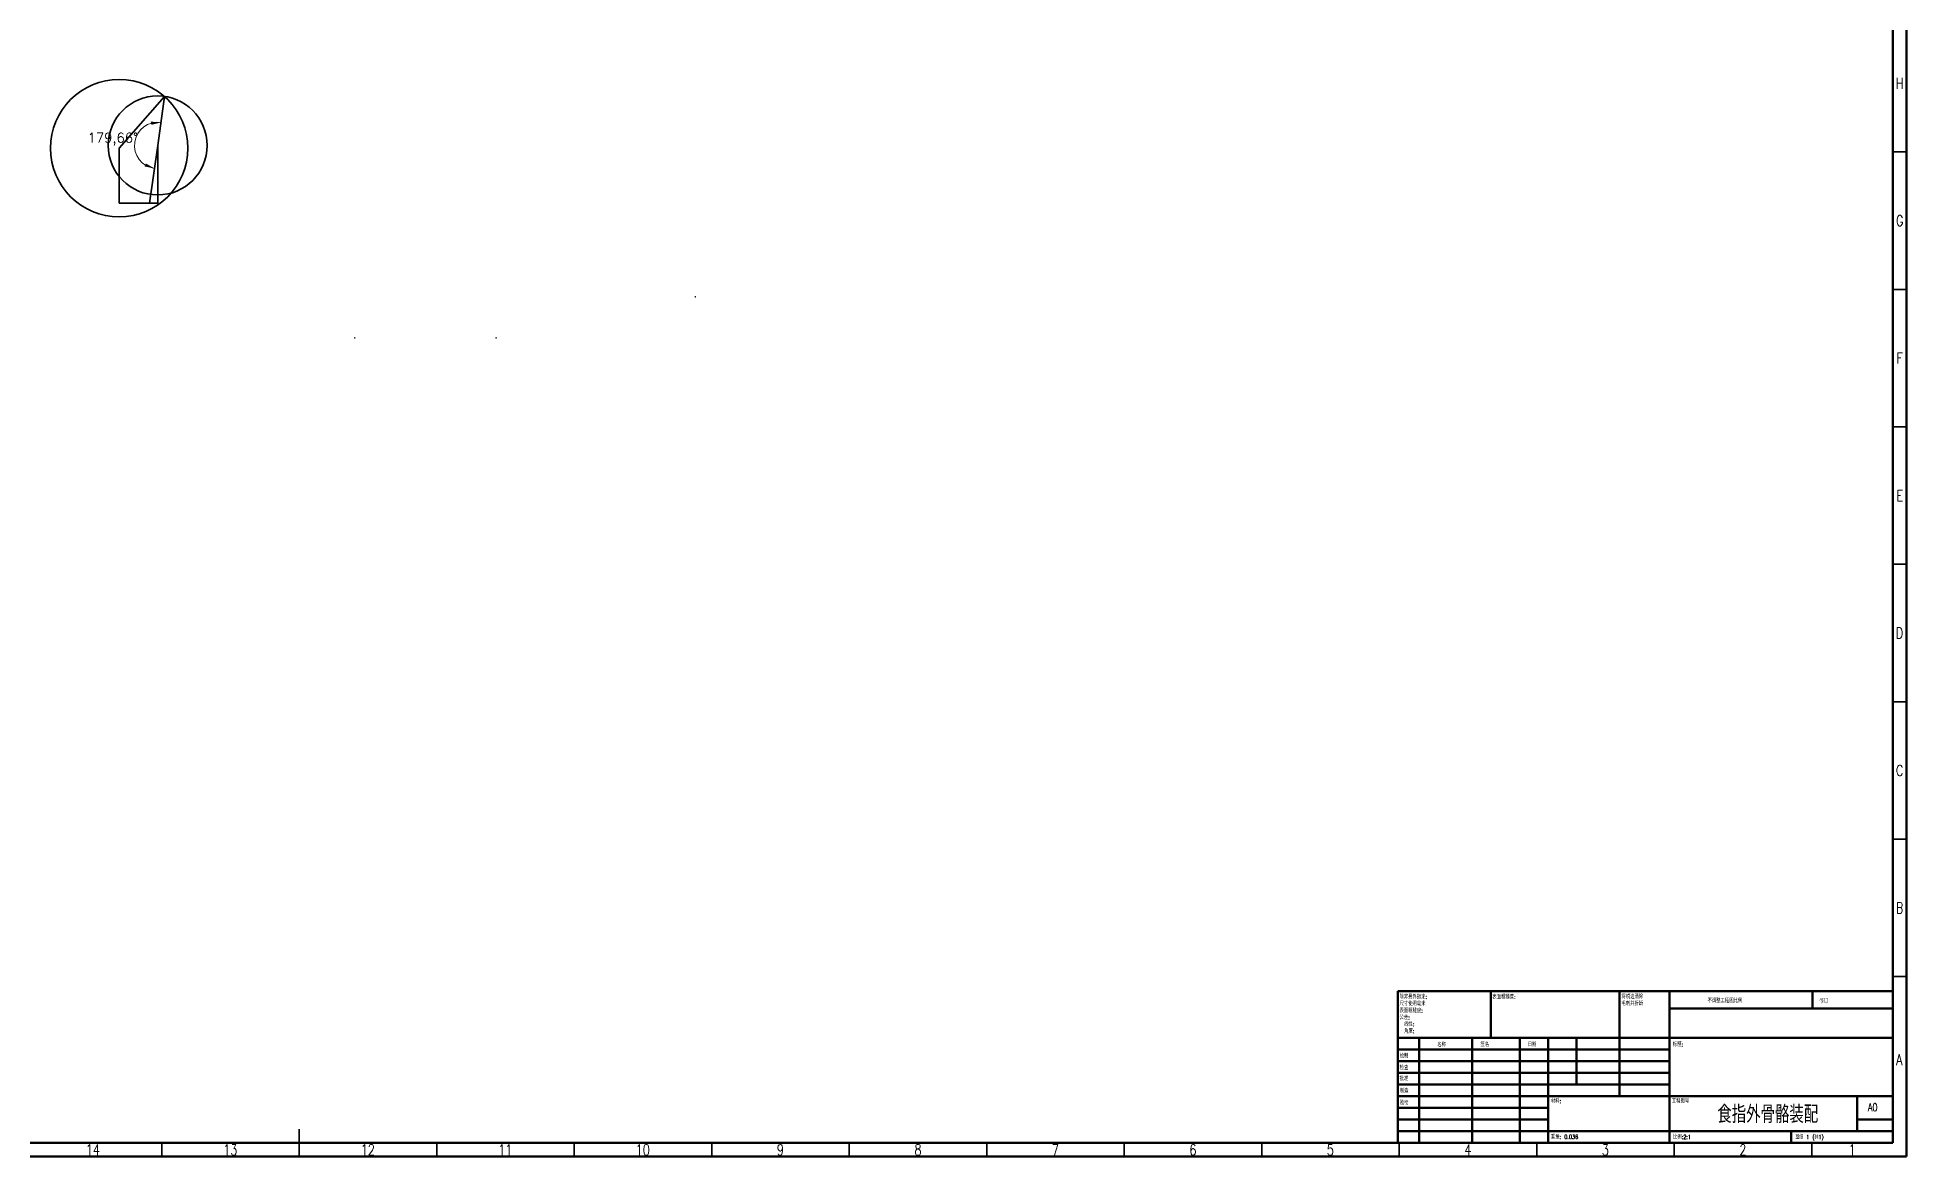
# Model space of a CAD drawing. Header units: millimetres. Extents: x 15 to 1184, y 5 to 836.
# Drawn here: x 504 to 1184, y 5 to 412 of the extents above; entities that cross this region are included whole.
import ezdxf

# ---------------------------------------------------------------- set-up
doc = ezdxf.new("R2010")
doc.units = ezdxf.units.MM
doc.header["$PDSIZE"] = -1
doc.layers.get('0').update_dxf_attribs({"lineweight": 18})
doc.layers.add('尺寸线层', color=3, linetype='Continuous', lineweight=18)
doc.layers.add('粗实线层', color=7, linetype='Continuous', lineweight=35)
doc.styles.add('SLDTEXTSTYLE0', font='txt.shx', dxfattribs={"width": 0.75})
doc.styles.add('SLDTEXTSTYLE1', font='txt.shx', dxfattribs={"width": 0.75, "bigfont": 'bigfont.shx'})
doc.styles.add('SLDTEXTSTYLE2', font='txt.shx', dxfattribs={"width": 0.694444, "bigfont": 'bigfont.shx'})
doc.styles.get("Standard").update_dxf_attribs({"font": 'txt.shx'})
doc.dimstyles.new('ISO-25', dxfattribs={"dimtxt": 2.5, "dimasz": 2.5, "dimexe": 1.25, "dimexo": 0.625, "dimtad": 1, "dimtxsty": 'Standard', "dimcen": 2.5, "dimdle": 5, "dimadec": 0, "dimazin": 0, "dimtfac": 1, "dimtmove": 0, "dimatfit": 3, "dimfxl": 0, "dimarcsym": 0})

# ---------------------------------------------------------------- blocks, each defined once
blk = doc.blocks.new('*X8')
at = {"layer": '尺寸线层', "linetype": 'Continuous'}
for points in [[(549.16, 381.24), (545.68, 380.38), (545.47, 381.54)], [(546.82, 364.52), (543.71, 366.3), (543.19, 365.24)]]:
    blk.add_hatch(color=0, dxfattribs=at).paths.add_polyline_path(points, flags=0)
at = {"layer": '尺寸线层', "color": 0, "linetype": 'Continuous'}
for start, end in [(82.20783, 172.03886), (172.03886, 261.8699)]:
    blk.add_arc((548.01, 372.87), 8.44, start, end, dxfattribs=at)
at = {"layer": '尺寸线层', "color": 0, "insert": (531.68, 375.16), "char_height": 3.5, "width": 27.5, "attachment_point": 5}
blk.add_mtext('179,66%%D', dxfattribs=at)

msp = doc.modelspace()

# ---------------------------------------------------------------- linework, layer by layer
at = {"color": 7, "linetype": 'Continuous', "lineweight": 70}
for p, q in [((1179, 831), (1179, 10)), ((1184, 836), (1184, 5)), ((1179, 10), (20, 10)), ((1184, 5), (15, 5))]:
    msp.add_line(p, q, dxfattribs=at)
at = {"color": 7, "linetype": 'Continuous', "lineweight": 35}
for p, q in [((1179, 370.5), (1184, 370.5)), ((1179, 320.5), (1184, 320.5)), ((1179, 270.5), (1184, 270.5)), ((1179, 220.5), (1184, 220.5)), ((1179, 170.5), (1184, 170.5)), ((1179, 120.5), (1184, 120.5)), ((1179, 70.5), (1184, 70.5)), ((599.5, 5), (599.5, 15)), ((549.5, 10), (549.5, 5)), ((599.5, 10), (599.5, 5)), ((649.5, 10), (649.5, 5)), ((699.5, 10), (699.5, 5)), ((749.5, 10), (749.5, 5)), ((799.5, 10), (799.5, 5)), ((849.5, 10), (849.5, 5)), ((899.5, 10), (899.5, 5)), ((949.5, 10), (949.5, 5)), ((999.5, 10), (999.5, 5)), ((1049.5, 10), (1049.5, 5)), ((1099.5, 10), (1099.5, 5)), ((1149.5, 10), (1149.5, 5))]:
    msp.add_line(p, q, dxfattribs=at)
at = {"color": 7, "linetype": 'Continuous'}
for p, q in [((743.514, 317.772), (743.514, 318.081)), ((743.514, 317.772), (743.669, 317.772)), ((619.674, 302.772), (619.674, 303.081)), ((619.674, 302.772), (619.828, 302.772)), ((671.05, 302.772), (671.05, 303.081)), ((671.05, 302.772), (671.205, 302.772))]:
    msp.add_line(p, q, dxfattribs=at)
at = {"color": 7, "linetype": 'Continuous', "lineweight": 50}
for p, q in [((999, 65.25), (1179, 65.25)), ((999, 65.25), (999, 10)), ((1032.8, 48.25), (1032.8, 65.25)), ((1079.6, 65.25), (1079.6, 27)), ((1097.8, 65.25), (1097.8, 10)), ((1149.8, 58.875), (1149.8, 65.25)), ((1179, 58.875), (1097.8, 58.875)), ((1179, 48.25), (999, 48.25)), ((1006.8, 48.25), (1006.8, 10)), ((1025.991, 48.25), (1025.991, 10)), ((1043.399, 48.25), (1043.399, 10)), ((1053.6, 10), (1053.6, 48.25)), ((1064, 31.25), (1064, 48.25)), ((1097.8, 44), (999, 44)), ((1097.8, 39.75), (999, 39.75)), ((1097.8, 35.5), (999, 35.5)), ((1097.8, 31.25), (999, 31.25)), ((1053.6, 27), (999, 27)), ((1053.6, 22.75), (999, 22.75)), ((1053.6, 27), (1179, 27)), ((1166, 14.25), (1166, 27)), ((1053.6, 18.5), (999, 18.5)), ((999, 14.25), (1179, 14.25)), ((1142, 10), (1142, 14.25)), ((1179, 18.5), (1166, 18.5))]:
    msp.add_line(p, q, dxfattribs=at)
at = {"color": 7, "linetype": 'Continuous'}
for p in [(743.514, 317.772), (619.674, 302.772), (671.05, 302.772)]:
    msp.add_point(p, dxfattribs=at)
at = {"layer": '粗实线层'}
for p, q in [((534.012, 371.875), (550.452, 390.708)), ((550.452, 390.708), (548.012, 372.875)), ((534.012, 371.875), (534.012, 351.875)), ((545.012, 351.875), (548.012, 372.875)), ((548.012, 351.875), (548.012, 372.875)), ((534.012, 351.875), (545.012, 351.875)), ((545.012, 351.875), (548.012, 351.875))]:
    msp.add_line(p, q, dxfattribs=at)
for centre, radius in [((534.012, 371.875), 25), ((548.012, 372.875), 18)]:
    msp.add_circle(centre, radius, dxfattribs=at)

# ---------------------------------------------------------------- texts
at = {"color": 7, "linetype": 'Continuous', "lineweight": 0}
for s, insert, char_height, width, attachment_point, style in [('H', (1181.49, 397.47), 3.969, 2.97656, 2, 'SLDTEXTSTYLE0'), ('G', (1181.487, 347.47), 3.969, 3.40179, 2, 'SLDTEXTSTYLE0'), ('F', (1181.458, 297.47), 3.969, 2.55134, 2, 'SLDTEXTSTYLE0'), ('E', (1181.508, 247.47), 3.969, 2.55134, 2, 'SLDTEXTSTYLE0'), ('D', (1181.453, 197.47), 3.969, 2.97656, 2, 'SLDTEXTSTYLE0'), ('C', (1181.459, 147.47), 3.969, 2.97656, 2, 'SLDTEXTSTYLE0'), ('B', (1181.471, 97.47), 3.969, 2.97656, 2, 'SLDTEXTSTYLE0'), ('尺寸使用毫米', (999.594, 61.421), 1.5, 19.05587, 1, 'SLDTEXTSTYLE1'), ('除非另外指定:', (999.594, 63.921), 1.5, 18.99302, 1, 'SLDTEXTSTYLE1'), ('表面粗糙度:', (1033.371, 63.919), 1.5, 15.97626, 1, 'SLDTEXTSTYLE1'), ('将锐边清除', (1080.309, 64.003), 1.5, 15.82542, 1, 'SLDTEXTSTYLE1'), ('毛刺并折断', (1080.309, 61.503), 1.5, 15.81285, 1, 'SLDTEXTSTYLE1'), ('不调整工程图比例', (1111.615, 62.533), 1.5, 25.30307, 1, 'SLDTEXTSTYLE1'), ('修订', (1152.328, 62.335), 1.5, 6.14665, 1, 'SLDTEXTSTYLE1'), ('表面粗糙度:', (999.594, 58.921), 1.5, 15.97626, 1, 'SLDTEXTSTYLE1'), ('公差:', (999.594, 56.421), 1.5, 6.2095, 1, 'SLDTEXTSTYLE1'), ('角度:', (1001.281, 51.421), 1.5, 6.25978, 1, 'SLDTEXTSTYLE1'), ('线性:', (1001.281, 53.921), 1.5, 6.27235, 1, 'SLDTEXTSTYLE1'), ('绘制', (999.685, 42.43), 1.5, 5.99581, 1, 'SLDTEXTSTYLE1'), ('名称', (1013.322, 46.501), 1.5, 6.10894, 1, 'SLDTEXTSTYLE1'), ('签名', (1029.034, 46.562), 1.5, 5.89525, 1, 'SLDTEXTSTYLE1'), ('日期', (1046.215, 46.576), 1.5, 5.5433, 1, 'SLDTEXTSTYLE1'), ('标题:', (1098.956, 46.576), 1.5, 6.29749, 1, 'SLDTEXTSTYLE1'), ('A', (1181.34, 42.22), 3.969, 3.40179, 2, 'SLDTEXTSTYLE0'), ('批准', (999.622, 34.177), 1.5, 6.17179, 1, 'SLDTEXTSTYLE1'), ('检查', (999.624, 38.154), 1.5, 6.14665, 1, 'SLDTEXTSTYLE1'), ('制造', (999.682, 29.734), 1.5, 6.17179, 1, 'SLDTEXTSTYLE1'), ('验检', (999.677, 25.35), 1.5, 6.18436, 1, 'SLDTEXTSTYLE1'), ('材料:', (1054.646, 25.986), 1.5, 6.31006, 1, 'SLDTEXTSTYLE1'), ('工程图号', (1098.629, 25.986), 1.5, 12.50698, 1, 'SLDTEXTSTYLE1'), ('食指外骨骼装配', (1133.51, 23.607), 6.35, 94.23897, 2, 'SLDTEXTSTYLE1'), ('A0', (1169.871, 24.406), 2.9104, 5.61295, 1, 'SLDTEXTSTYLE0'), ('14', (524.42, 9.47), 3.9687, 5.95312, 2, 'SLDTEXTSTYLE0'), ('13', (574.42, 9.47), 3.9687, 5.5279, 2, 'SLDTEXTSTYLE0'), ('12', (624.42, 9.47), 3.9687, 5.95312, 2, 'SLDTEXTSTYLE0'), ('11', (674.42, 9.47), 3.9687, 4.67746, 2, 'SLDTEXTSTYLE0'), ('10', (724.42, 9.47), 3.9687, 5.95312, 2, 'SLDTEXTSTYLE0'), ('9', (774.46, 9.47), 3.969, 2.97656, 2, 'SLDTEXTSTYLE0'), ('8', (824.46, 9.47), 3.969, 2.97656, 2, 'SLDTEXTSTYLE0'), ('7', (874.46, 9.47), 3.969, 2.97656, 2, 'SLDTEXTSTYLE0'), ('6', (924.46, 9.47), 3.969, 2.97656, 2, 'SLDTEXTSTYLE0'), ('5', (974.46, 9.47), 3.969, 2.55134, 2, 'SLDTEXTSTYLE0'), ('4', (1024.46, 9.47), 3.969, 2.97656, 2, 'SLDTEXTSTYLE0'), ('重量: 0.036', (1054.618, 12.949), 1.4986, 14.48039, 1, 'SLDTEXTSTYLE1'), ('3', (1074.46, 9.47), 3.969, 2.55134, 2, 'SLDTEXTSTYLE0'), ('比例:2:1', (1099.074, 12.9), 1.5, 9.17239, 1, 'SLDTEXTSTYLE1'), ('2', (1124.46, 9.47), 3.969, 2.97656, 2, 'SLDTEXTSTYLE0'), ('图纸 1 (共1)', (1143.478, 12.9), 1.5, 14.33476, 1, 'SLDTEXTSTYLE2'), ('1', (1164.21, 9.47), 3.969, 1.70089, 2, 'SLDTEXTSTYLE0')]:
    msp.add_mtext(s, dxfattribs=dict(at, insert=insert, char_height=char_height, width=width, attachment_point=attachment_point, style=style))

# ---------------------------------------------------------------- dimensions: what is measured, and where the dimension line sits
at = {"layer": '尺寸线层'}
dim = msp.add_angular_dim_2l(base=(539.655, 374.043), line1=((545.012, 351.875), (548.012, 372.875)), line2=((550.452, 390.708), (548.012, 372.875)), dimstyle='ISO-25', override={"dimtxt": 3.5, "dimasz": 3.556, "dimexe": 1, "dimexo": 1, "dimgap": 1.524, "dimtad": 0, "dimtih": 1, "dimtoh": 1, "dimlfac": 0.5, "dimzin": 0, "dimsah": 1, "dimdle": 7.112, "dimadec": 2, "dimtfill": 1, "dimtolj": 1, "dimtzin": 0}, dxfattribs=at)
dim.commit()
dim.dimension.update_dxf_attribs({"geometry": '*X8', "text_midpoint": (531.677, 375.159)})

doc.saveas('drawing.dxf')
